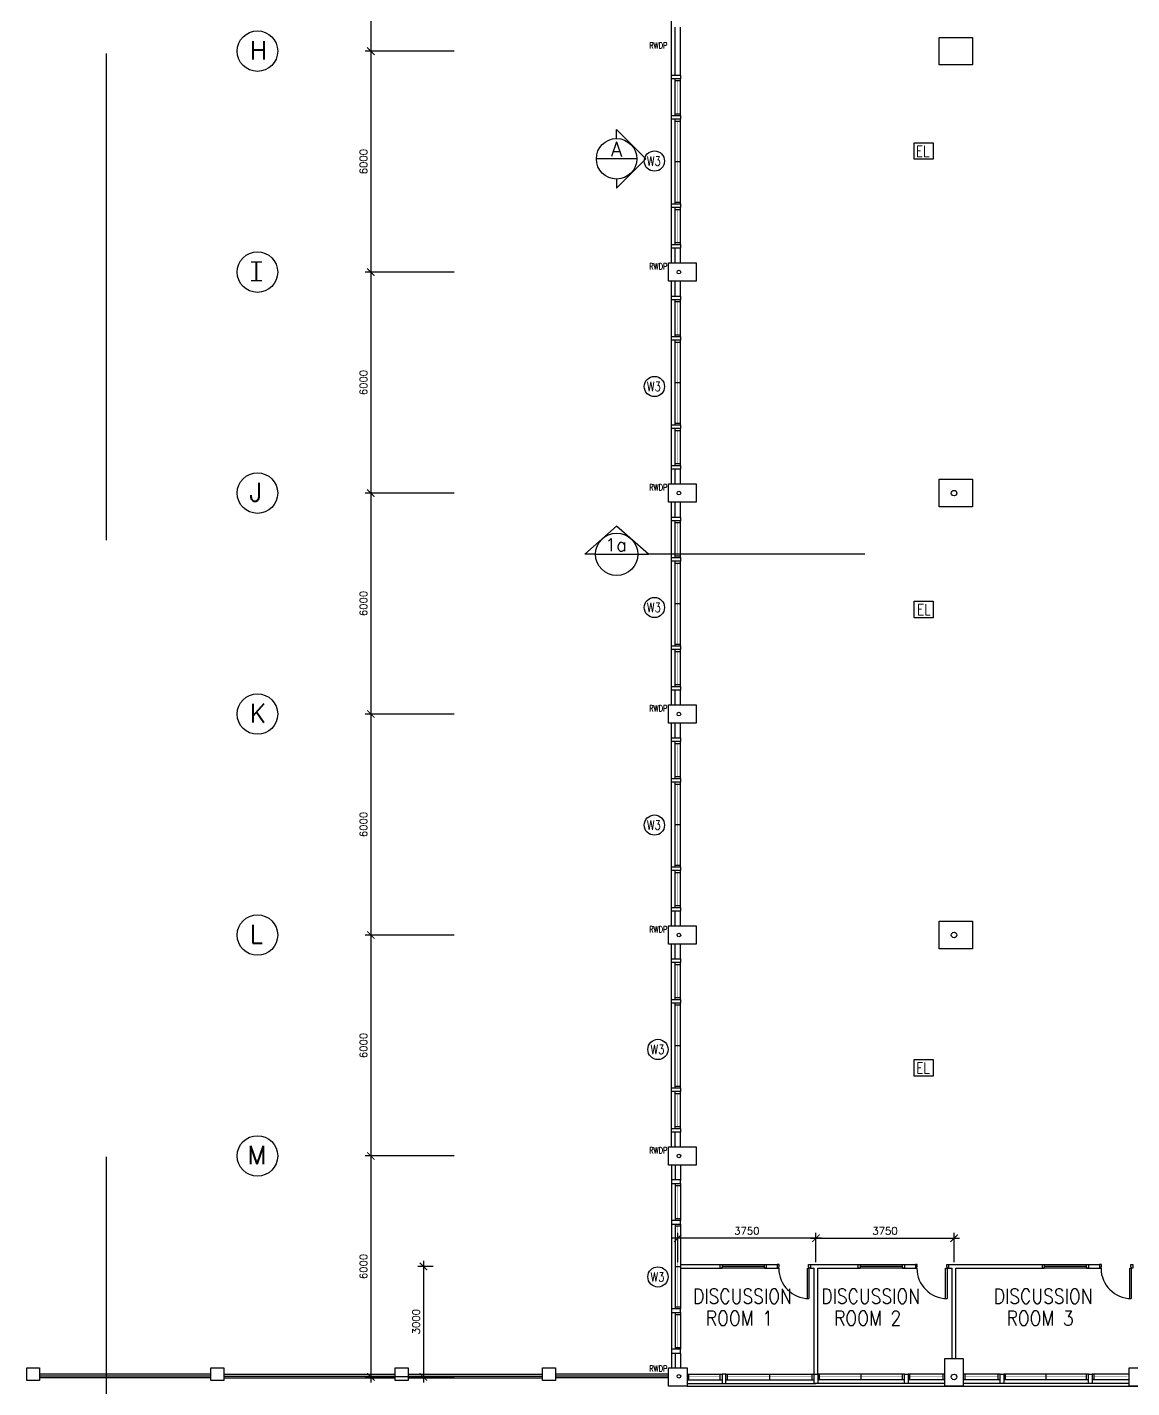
# Model space of a CAD drawing. Header units: feet. Extents: x 1613173 to 1750704, y -859418 to -757301.
# Drawn here: x 1660797 to 1690785, y -838719 to -801774 of the extents above; entities that cross this region are included whole.
import ezdxf

# ---------------------------------------------------------------- set-up
doc = ezdxf.new("R2010")
doc.units = ezdxf.units.FT
doc.header["$LTSCALE"] = 13
doc.header["$MEASUREMENT"] = 0
doc.layers.get('0').update_dxf_attribs({"linetype": 'CONTINUOUS'})
for name, color, linetype in [('-EL & K', 10, 'CONTINUOUS'), ('AR', 7, 'CONTINUOUS'), ('AR1', 7, 'CONTINUOUS'), ('COL', 3, 'CONTINUOUS'), ('DIM', 7, 'CONTINUOUS'), ('DR', 7, 'CONTINUOUS'), ('GRID-T', 7, 'CONTINUOUS'), ('LINE', 7, 'CONTINUOUS'), ('partition', 7, 'CONTINUOUS'), ('rail', 1, 'CONTINUOUS'), ('RWDP', 145, 'CONTINUOUS'), ('SANI', 7, 'CONTINUOUS'), ('T50', 4, 'CONTINUOUS'), ('WALL', 2, 'CONTINUOUS'), ('WIN', 5, 'CONTINUOUS'), ('WIN-T', 7, 'CONTINUOUS')]:
    doc.layers.add(name, color=color, linetype=linetype)
doc.styles.add('E', font='ROMANS.SHX', dxfattribs={"width": 0.9})
doc.styles.add('ROMANS', font='romans')
doc.styles.get("Standard").update_dxf_attribs({"font": 'ROMANS.SHX'})
doc.dimstyles.new('STANDARD$0', dxfattribs={"dimscale": 0, "dimtxt": 8, "dimasz": 6, "dimexe": 1, "dimexo": 1, "dimgap": 3, "dimtad": 1, "dimdec": 0, "dimlfac": -1, "dimrnd": 1, "dimzin": 0, "dimdsep": 46, "dimtxsty": 'Standard', "dimcen": 0, "dimclrd": 5, "dimclre": 250, "dimadec": 0, "dimazin": 0, "dimtfac": 1, "dimtdec": 4, "dimtofl": 0, "dimtmove": 0, "dimatfit": 3, "dimfxl": 1, "dimtolj": 1, "dimtzin": 0, "dimarcsym": 0})

# ---------------------------------------------------------------- blocks, each defined once
blk = doc.blocks.new('FD2')
at = {"layer": 'LINE', "linetype": 'Continuous'}
for points in [[(100, 1200), (100, 1250), (0, 1250), (0, 1200)], [(100, 0), (100, 50), (0, 50), (0, 0)]]:
    blk.add_lwpolyline(points, close=True, dxfattribs=at)
at = {"layer": 'LINE', "color": 5, "linetype": 'Continuous'}
for points in [[(0, 1200), (0, 50)], [(100, 50), (100, 1200)]]:
    blk.add_lwpolyline(points, dxfattribs=at)
at = {"layer": 'LINE', "color": 1, "linetype": 'Continuous'}
blk.add_lwpolyline([(50, 50), (50, 1200)], dxfattribs=at)
blk = doc.blocks.new('FG2')
at = {"layer": 'LINE', "linetype": 'Continuous', "xscale": -1, "rotation": 180}
blk.add_blockref('FD2', (0, 0), dxfattribs=at)
blk = doc.blocks.new('_ARCHTICK')
at = {"color": 0, "linetype": 'ByBlock', "const_width": 0.15}
blk.add_lwpolyline([(-0.5, -0.5), (0.5, 0.5)], dxfattribs=at)
blk = doc.blocks.new('*D107')
at = {"layer": 'DIM', "color": 7, "lineweight": -2, "transparency": 16777216}
for p, q in [((1672387, -796424), (1669976, -796424)), ((1670126, -796274), (1670126, -802574)), ((1672387, -802424), (1669976, -802424))]:
    blk.add_line(p, q, dxfattribs=at)
at = {"layer": 'DIM', "color": 7, "lineweight": -2, "transparency": 16777216, "xscale": 200, "yscale": 200, "zscale": 200}
for p, rotation in [((1670126, -796424), 90), ((1670126, -802424), 270)]:
    blk.add_blockref('_ARCHTICK', p, dxfattribs=dict(at, rotation=rotation))
at = {"layer": 'DIM', "color": 7, "transparency": 16777216, "insert": (1669926, -799424), "char_height": 200, "attachment_point": 5, "rotation": 90, "style": 'ROMANS'}
blk.add_mtext('\\A1;6000', dxfattribs=at)
blk = doc.blocks.new('*D108')
at = {"layer": 'DIM', "color": 7, "lineweight": -2, "transparency": 16777216}
for p, q in [((1672387, -802424), (1669976, -802424)), ((1670126, -802274), (1670126, -808574)), ((1672387, -808424), (1669976, -808424))]:
    blk.add_line(p, q, dxfattribs=at)
at = {"layer": 'DIM', "color": 7, "lineweight": -2, "transparency": 16777216, "xscale": 200, "yscale": 200, "zscale": 200}
for p, rotation in [((1670126, -802424), 90), ((1670126, -808424), 270)]:
    blk.add_blockref('_ARCHTICK', p, dxfattribs=dict(at, rotation=rotation))
at = {"layer": 'DIM', "color": 7, "transparency": 16777216, "insert": (1669926, -805424), "char_height": 200, "attachment_point": 5, "rotation": 90, "style": 'ROMANS'}
blk.add_mtext('\\A1;6000', dxfattribs=at)
blk = doc.blocks.new('*D109')
at = {"layer": 'DIM', "color": 7, "lineweight": -2, "transparency": 16777216}
for p, q in [((1670126, -808274), (1670126, -814574)), ((1671520, -808424), (1669976, -808424)), ((1671520, -814424), (1669976, -814424))]:
    blk.add_line(p, q, dxfattribs=at)
at = {"layer": 'DIM', "color": 7, "lineweight": -2, "transparency": 16777216, "xscale": 200, "yscale": 200, "zscale": 200}
for p, rotation in [((1670126, -808424), 90), ((1670126, -814424), 270)]:
    blk.add_blockref('_ARCHTICK', p, dxfattribs=dict(at, rotation=rotation))
at = {"layer": 'DIM', "color": 7, "transparency": 16777216, "insert": (1669926, -811424), "char_height": 200, "attachment_point": 5, "rotation": 90, "style": 'ROMANS'}
blk.add_mtext('\\A1;6000', dxfattribs=at)
blk = doc.blocks.new('*D110')
at = {"layer": 'DIM', "color": 7, "lineweight": -2, "transparency": 16777216}
for p, q in [((1672387, -814424), (1669976, -814424)), ((1670126, -814274), (1670126, -820574)), ((1672387, -820424), (1669976, -820424))]:
    blk.add_line(p, q, dxfattribs=at)
at = {"layer": 'DIM', "color": 7, "lineweight": -2, "transparency": 16777216, "xscale": 200, "yscale": 200, "zscale": 200}
for p, rotation in [((1670126, -814424), 90), ((1670126, -820424), 270)]:
    blk.add_blockref('_ARCHTICK', p, dxfattribs=dict(at, rotation=rotation))
at = {"layer": 'DIM', "color": 7, "transparency": 16777216, "insert": (1669926, -817424), "char_height": 200, "attachment_point": 5, "rotation": 90, "style": 'ROMANS'}
blk.add_mtext('\\A1;6000', dxfattribs=at)
blk = doc.blocks.new('*D111')
at = {"layer": 'DIM', "color": 7, "lineweight": -2, "transparency": 16777216}
for p, q in [((1672387, -820424), (1669976, -820424)), ((1670126, -820274), (1670126, -826574)), ((1672387, -826424), (1669976, -826424))]:
    blk.add_line(p, q, dxfattribs=at)
at = {"layer": 'DIM', "color": 7, "lineweight": -2, "transparency": 16777216, "xscale": 200, "yscale": 200, "zscale": 200}
for p, rotation in [((1670126, -820424), 90), ((1670126, -826424), 270)]:
    blk.add_blockref('_ARCHTICK', p, dxfattribs=dict(at, rotation=rotation))
at = {"layer": 'DIM', "color": 7, "transparency": 16777216, "insert": (1669926, -823424), "char_height": 200, "attachment_point": 5, "rotation": 90, "style": 'ROMANS'}
blk.add_mtext('\\A1;6000', dxfattribs=at)
blk = doc.blocks.new('*D112')
at = {"layer": 'DIM', "color": 7, "lineweight": -2, "transparency": 16777216}
for p, q in [((1672387, -826424), (1669976, -826424)), ((1670126, -826274), (1670126, -832574)), ((1672387, -832424), (1669976, -832424))]:
    blk.add_line(p, q, dxfattribs=at)
at = {"layer": 'DIM', "color": 7, "lineweight": -2, "transparency": 16777216, "xscale": 200, "yscale": 200, "zscale": 200}
for p, rotation in [((1670126, -826424), 90), ((1670126, -832424), 270)]:
    blk.add_blockref('_ARCHTICK', p, dxfattribs=dict(at, rotation=rotation))
at = {"layer": 'DIM', "color": 7, "transparency": 16777216, "insert": (1669926, -829424), "char_height": 200, "attachment_point": 5, "rotation": 90, "style": 'ROMANS'}
blk.add_mtext('\\A1;6000', dxfattribs=at)
blk = doc.blocks.new('*D113')
at = {"layer": 'DIM', "color": 7, "lineweight": -2, "transparency": 16777216}
for p, q in [((1670126, -832274), (1670126, -838574)), ((1672387, -832424), (1669976, -832424)), ((1672387, -838424), (1669976, -838424))]:
    blk.add_line(p, q, dxfattribs=at)
at = {"layer": 'DIM', "color": 7, "lineweight": -2, "transparency": 16777216, "xscale": 200, "yscale": 200, "zscale": 200}
for p, rotation in [((1670126, -832424), 90), ((1670126, -838424), 270)]:
    blk.add_blockref('_ARCHTICK', p, dxfattribs=dict(at, rotation=rotation))
at = {"layer": 'DIM', "color": 7, "transparency": 16777216, "insert": (1669926, -835424), "char_height": 200, "attachment_point": 5, "rotation": 90, "style": 'ROMANS'}
blk.add_mtext('\\A1;6000', dxfattribs=at)
blk = doc.blocks.new('*D117')
at = {"layer": 'SANI', "color": 7, "lineweight": -2, "transparency": 16777216}
for p, q in [((1671553, -835274), (1671553, -838574)), ((1671820, -835424), (1671403, -835424)), ((1671820, -838424), (1671403, -838424))]:
    blk.add_line(p, q, dxfattribs=at)
at = {"layer": 'SANI', "color": 7, "lineweight": -2, "transparency": 16777216, "xscale": 200, "yscale": 200, "zscale": 200}
for p, rotation in [((1671553, -835424), 90), ((1671553, -838424), 270)]:
    blk.add_blockref('_ARCHTICK', p, dxfattribs=dict(at, rotation=rotation))
at = {"layer": 'SANI', "color": 7, "transparency": 16777216, "insert": (1671353, -836924), "char_height": 200, "attachment_point": 5, "rotation": 90, "style": 'ROMANS'}
blk.add_mtext('\\A1;3000', dxfattribs=at)
blk = doc.blocks.new('*D118')
at = {"layer": 'DIM', "color": 7, "lineweight": -2, "transparency": 16777216}
for p, q in [((1682210, -835311), (1682210, -834509)), ((1685960, -835311), (1685960, -834509)), ((1682060, -834659), (1686110, -834659))]:
    blk.add_line(p, q, dxfattribs=at)
at = {"layer": 'DIM', "color": 7, "lineweight": -2, "transparency": 16777216, "xscale": 200, "yscale": 200, "zscale": 200, "rotation": 180}
blk.add_blockref('_ARCHTICK', (1682210, -834659), dxfattribs=at)
at = {"layer": 'DIM', "color": 7, "lineweight": -2, "transparency": 16777216, "xscale": 200, "yscale": 200, "zscale": 200}
blk.add_blockref('_ARCHTICK', (1685960, -834659), dxfattribs=at)
at = {"layer": 'DIM', "color": 7, "transparency": 16777216, "insert": (1684085, -834459), "char_height": 200, "attachment_point": 5, "style": 'ROMANS'}
blk.add_mtext('\\A1;3750', dxfattribs=at)
blk = doc.blocks.new('*D119')
at = {"layer": 'DIM', "color": 7, "lineweight": -2, "transparency": 16777216}
for p, q in [((1678460, -835311), (1678460, -834509)), ((1682210, -835311), (1682210, -834509)), ((1682360, -834659), (1678310, -834659))]:
    blk.add_line(p, q, dxfattribs=at)
at = {"layer": 'DIM', "color": 7, "lineweight": -2, "transparency": 16777216, "xscale": 200, "yscale": 200, "zscale": 200, "rotation": 180}
blk.add_blockref('_ARCHTICK', (1678460, -834659), dxfattribs=at)
at = {"layer": 'DIM', "color": 7, "lineweight": -2, "transparency": 16777216, "xscale": 200, "yscale": 200, "zscale": 200}
blk.add_blockref('_ARCHTICK', (1682210, -834659), dxfattribs=at)
at = {"layer": 'DIM', "color": 7, "transparency": 16777216, "insert": (1680335, -834459), "char_height": 200, "attachment_point": 5, "style": 'ROMANS'}
blk.add_mtext('\\A1;3750', dxfattribs=at)
blk = doc.blocks.new('d900-1b1')
at = {"layer": 'DR'}
for p, q in [((40, 100), (40, 920)), ((80, 919), (80, 100)), ((0, 0), (0, 100)), ((0, 100), (40, 100)), ((50, 0), (0, 0)), ((80, 100), (40, 100)), ((40, 100), (40, 60)), ((40, 60), (50, 60)), ((50, 60), (50, 0)), ((860, 60), (850, 60)), ((850, 60), (850, 0)), ((850, 0), (900, 0)), ((860, 100), (860, 60)), ((900, 100), (860, 100)), ((900, 0), (900, 100))]:
    blk.add_line(p, q, dxfattribs=at)
blk.add_arc((40, 100), 820, 0, 90, dxfattribs=at)

msp = doc.modelspace()

# ---------------------------------------------------------------- linework, layer by layer
at = {"layer": '-EL & K', "color": 0}
for p, q in [((1684880.2, -804913.6), (1685394.1, -804913.6)), ((1684880.2, -805360.7), (1684880.2, -804913.6)), ((1685394.1, -804913.6), (1685394.1, -805360.7)), ((1685394.1, -805360.7), (1684880.2, -805360.7)), ((1684880.2, -817360.7), (1685394.1, -817360.7)), ((1684880.2, -817807.8), (1684880.2, -817360.7)), ((1685394.1, -817360.7), (1685394.1, -817807.8)), ((1685394.1, -817807.8), (1684880.2, -817807.8)), ((1684880.2, -829807.8), (1685394.1, -829807.8)), ((1684880.2, -830254.9), (1684880.2, -829807.8)), ((1685394.1, -829807.8), (1685394.1, -830254.9)), ((1685394.1, -830254.9), (1684880.2, -830254.9))]:
    msp.add_line(p, q, dxfattribs=at)
at = {"color": 0}
for p, q in [((1678285.2, -802174.1), (1678285.2, -796674.1)), ((1678285.2, -808174.1), (1678285.2, -802174.1)), ((1678285.2, -814174.1), (1678285.2, -808674.1)), ((1678285.2, -820174.1), (1678285.2, -814674.1)), ((1678285.2, -826174.1), (1678285.2, -820674.1)), ((1678285.2, -832174.1), (1678285.2, -826674.1)), ((1678285.2, -832674.1), (1678285.2, -838174.1)), ((1678285.2, -832674.1), (1678285.2, -833086.6)), ((1678710.2, -838599.1), (1682210.2, -838599.1)), ((1685710.2, -838599.1), (1682210.2, -838599.1)), ((1690710.2, -838599.1), (1686210.2, -838599.1))]:
    msp.add_line(p, q, dxfattribs=at)
at = {"layer": 'AR', "color": 0}
for p, q in [((1662941.4, -802489.4), (1662941.4, -815698.5)), ((1676799.2, -804797.4), (1676799.2, -804550.5)), ((1676799.2, -804550.5), (1677596.2, -805347.4)), ((1677349.2, -805347.4), (1676249.2, -805347.4)), ((1676799.2, -806144.4), (1677596.2, -805347.4)), ((1676799.2, -805897.4), (1676799.2, -806144.4)), ((1675931.7, -816086.9), (1676799.2, -815324.6)), ((1677666.8, -816086.9), (1676799.2, -815324.6)), ((1676226.8, -816086.9), (1675931.7, -816086.9)), ((1676226.8, -816086.9), (1677376.8, -816086.9)), ((1677376.8, -816086.9), (1677666.8, -816086.9)), ((1683538.2, -816086.9), (1677623.8, -816086.9)), ((1662941.4, -832451.7), (1662941.4, -845660.8))]:
    msp.add_line(p, q, dxfattribs=at)
for centre, radius in [((1676799.2, -805347.4), 550), ((1676801.8, -816086.9), 575)]:
    msp.add_circle(centre, radius, dxfattribs=at)
at = {"layer": 'COL', "color": 0}
for points in [[(1685560.2, -802049.1), (1686460.2, -802049.1), (1686460.2, -802799.1), (1685560.2, -802799.1)], [(1678210.2, -808174.1), (1678960.2, -808174.1), (1678960.2, -808674.1), (1678210.2, -808674.1)], [(1678210.2, -814174.1), (1678960.2, -814174.1), (1678960.2, -814674.1), (1678210.2, -814674.1)], [(1685560.2, -814049.1), (1686460.2, -814049.1), (1686460.2, -814799.1), (1685560.2, -814799.1)], [(1678210.2, -820174.1), (1678960.2, -820174.1), (1678960.2, -820674.1), (1678210.2, -820674.1)], [(1685560.2, -826049.1), (1686460.2, -826049.1), (1686460.2, -826799.1), (1685560.2, -826799.1)], [(1678210.2, -826174.1), (1678960.2, -826174.1), (1678960.2, -826674.1), (1678210.2, -826674.1)], [(1678210.2, -832174.1), (1678960.2, -832174.1), (1678960.2, -832674.1), (1678210.2, -832674.1)], [(1661135.2, -838524.1), (1660785.2, -838524.1), (1660785.2, -838174.1), (1661135.2, -838174.1)], [(1661135.2, -838524.1), (1660785.2, -838524.1), (1660785.2, -838174.1), (1661135.2, -838174.1)], [(1666135.2, -838524.1), (1665785.2, -838524.1), (1665785.2, -838174.1), (1666135.2, -838174.1)], [(1671135.2, -838524.1), (1670785.2, -838524.1), (1670785.2, -838174.1), (1671135.2, -838174.1)], [(1675135.2, -838524.1), (1674785.2, -838524.1), (1674785.2, -838174.1), (1675135.2, -838174.1)], [(1678210.2, -838174.1), (1678710.2, -838174.1), (1678710.2, -838674.1), (1678210.2, -838674.1)], [(1678210.2, -838174.1), (1678710.2, -838174.1), (1678710.2, -838674.1), (1678210.2, -838674.1)], [(1686210.2, -837924.1), (1686210.2, -838674.1), (1685710.2, -838674.1), (1685710.2, -837924.1)], [(1690710.2, -838174.1), (1691210.2, -838174.1), (1691210.2, -838674.1), (1690710.2, -838674.1)]]:
    msp.add_lwpolyline(points, close=True, dxfattribs=at)
at = {"layer": 'GRID-T', "color": 0}
for p, q in [((1666875.5, -808149.3), (1667171.1, -808149.3)), ((1666875.5, -808652.2), (1667171.1, -808652.2))]:
    msp.add_line(p, q, dxfattribs=at)
for centre in [(1667047.6, -802424.1), (1667047.6, -808424.1), (1667047.6, -814424.1), (1667047.6, -820424.1), (1667047.6, -826424.1), (1667047.6, -832424.1)]:
    msp.add_circle(centre, 550, dxfattribs=at)
at = {"layer": 'LINE', "color": 0}
msp.add_line((1678710.2, -838674.1), (1695710.2, -838674.1), dxfattribs=at)
at = {"layer": 'partition', "color": 0}
for p, q in [((1678535.2, -835374.1), (1679660.2, -835374.1)), ((1678535.2, -835474.1), (1679660.2, -835474.1)), ((1680810.2, -835374.1), (1681210.2, -835374.1)), ((1680810.2, -835474.1), (1681200.2, -835474.1)), ((1682060.2, -835374.1), (1682260.2, -835374.1)), ((1682060.2, -835474.1), (1682160.2, -835474.1)), ((1682160.2, -838349.1), (1682160.2, -835474.1)), ((1682260.2, -835374.1), (1683410.2, -835374.1)), ((1682260.2, -838349.1), (1682260.2, -835474.1)), ((1682260.2, -835474.1), (1683410.2, -835474.1)), ((1684560.2, -835374.1), (1684910.2, -835374.1)), ((1684560.2, -835474.1), (1684910.2, -835474.1)), ((1685810.2, -835374.1), (1688410.2, -835374.1)), ((1685810.2, -835474.1), (1685910.2, -835474.1)), ((1685810.2, -835474.1), (1685910.2, -835474.1)), ((1685810.2, -835474.1), (1685910.2, -835474.1)), ((1685910.2, -837924.1), (1685910.2, -835474.1)), ((1686010.2, -837924.1), (1686010.2, -835474.1)), ((1686010.2, -835474.1), (1688410.2, -835474.1)), ((1689560.2, -835374.1), (1689910.2, -835374.1)), ((1689560.2, -835474.1), (1689910.2, -835474.1))]:
    msp.add_line(p, q, dxfattribs=at)
at = {"layer": 'rail', "color": 0}
for p, q in [((1665785.2, -838399.1), (1661135.2, -838399.1)), ((1665785.2, -838449.1), (1661135.2, -838449.1)), ((1666135.2, -838399.1), (1670785.2, -838399.1)), ((1666135.2, -838449.1), (1670785.2, -838449.1)), ((1671135.2, -838399.1), (1674785.2, -838399.1)), ((1671135.2, -838449.1), (1674785.2, -838449.1)), ((1678210.2, -838399.1), (1675135.2, -838399.1)), ((1678210.2, -838449.1), (1675135.2, -838449.1))]:
    msp.add_line(p, q, dxfattribs=at)
at = {"layer": 'RWDP', "color": 0}
for centre, radius in [((1678491.5, -808424.1), 50), ((1678491.5, -814424.1), 50), ((1685960.2, -814425), 75), ((1678491.5, -820424.1), 50), ((1678491.5, -826424.1), 50), ((1685960.2, -826424.1), 75), ((1678491.5, -832424.1), 50), ((1678491.5, -838407), 50), ((1685960.2, -838424.1), 75)]:
    msp.add_circle(centre, radius, dxfattribs=at)
at = {"layer": 'WALL', "color": 0}
for p, q in [((1678385.2, -802709), (1678385.2, -801774.1)), ((1678535.2, -802574.1), (1678535.2, -801774.1)), ((1678385.2, -803074.1), (1678385.2, -802674.1)), ((1678535.2, -803074.1), (1678535.2, -802574.1)), ((1678385.2, -808174.1), (1678385.2, -807774.1)), ((1678535.2, -808174.1), (1678535.2, -807774.1)), ((1678385.2, -809074.1), (1678385.2, -808674.1)), ((1678535.2, -809074.1), (1678535.2, -808674.1)), ((1678385.2, -814174.1), (1678385.2, -813774.1)), ((1678535.2, -814174.1), (1678535.2, -813774.1)), ((1678385.2, -815074.1), (1678385.2, -814674.1)), ((1678535.2, -815074.1), (1678535.2, -814674.1)), ((1678385.2, -820174.1), (1678385.2, -819774.1)), ((1678535.2, -820174.1), (1678535.2, -819774.1)), ((1678385.2, -821074.1), (1678385.2, -820674.1)), ((1678535.2, -821074.1), (1678535.2, -820674.1)), ((1678385.2, -826174.1), (1678385.2, -825774.1)), ((1678535.2, -826174.1), (1678535.2, -825774.1)), ((1678385.2, -827074.1), (1678385.2, -826674.1)), ((1678535.2, -827074.1), (1678535.2, -826674.1)), ((1678385.2, -832174.1), (1678385.2, -831774.1)), ((1678535.2, -832174.1), (1678535.2, -831774.1)), ((1678385.2, -832674.1), (1678385.2, -833074.1)), ((1678385.2, -832686.6), (1678385.2, -833074.1)), ((1678535.2, -832674.1), (1678535.2, -833074.1)), ((1678535.2, -832686.6), (1678535.2, -833086.6)), ((1678385.2, -837774.1), (1678385.2, -838174.1)), ((1678535.2, -837774.1), (1678535.2, -838174.1)), ((1665785.2, -838349.1), (1661135.2, -838349.1)), ((1666135.2, -838349.1), (1670785.2, -838349.1)), ((1671135.2, -838349.1), (1674785.2, -838349.1)), ((1678210.2, -838349.1), (1675135.2, -838349.1))]:
    msp.add_line(p, q, dxfattribs=at)
for points in [[(1678285.2, -803074.1), (1678535.2, -803074.1), (1678535.2, -803174.1), (1678285.2, -803174.1)], [(1678285.2, -804174.1), (1678535.2, -804174.1), (1678535.2, -804274.1), (1678285.2, -804274.1)], [(1678285.2, -806574.1), (1678535.2, -806574.1), (1678535.2, -806674.1), (1678285.2, -806674.1)], [(1678285.2, -807674.1), (1678535.2, -807674.1), (1678535.2, -807774.1), (1678285.2, -807774.1)], [(1678285.2, -809074.1), (1678535.2, -809074.1), (1678535.2, -809174.1), (1678285.2, -809174.1)], [(1678285.2, -810174.1), (1678535.2, -810174.1), (1678535.2, -810274.1), (1678285.2, -810274.1)], [(1678285.2, -812574.1), (1678535.2, -812574.1), (1678535.2, -812674.1), (1678285.2, -812674.1)], [(1678285.2, -813674.1), (1678535.2, -813674.1), (1678535.2, -813774.1), (1678285.2, -813774.1)], [(1678285.2, -815074.1), (1678535.2, -815074.1), (1678535.2, -815174.1), (1678285.2, -815174.1)], [(1678285.2, -816174.1), (1678535.2, -816174.1), (1678535.2, -816274.1), (1678285.2, -816274.1)], [(1678285.2, -818574.1), (1678535.2, -818574.1), (1678535.2, -818674.1), (1678285.2, -818674.1)], [(1678285.2, -819674.1), (1678535.2, -819674.1), (1678535.2, -819774.1), (1678285.2, -819774.1)], [(1678285.2, -821074.1), (1678535.2, -821074.1), (1678535.2, -821174.1), (1678285.2, -821174.1)], [(1678285.2, -822174.1), (1678535.2, -822174.1), (1678535.2, -822274.1), (1678285.2, -822274.1)], [(1678285.2, -824574.1), (1678535.2, -824574.1), (1678535.2, -824674.1), (1678285.2, -824674.1)], [(1678285.2, -825674.1), (1678535.2, -825674.1), (1678535.2, -825774.1), (1678285.2, -825774.1)], [(1678285.2, -827074.1), (1678535.2, -827074.1), (1678535.2, -827174.1), (1678285.2, -827174.1)], [(1678285.2, -828174.1), (1678535.2, -828174.1), (1678535.2, -828274.1), (1678285.2, -828274.1)], [(1678285.2, -830574.1), (1678535.2, -830574.1), (1678535.2, -830674.1), (1678285.2, -830674.1)], [(1678285.2, -831674.1), (1678535.2, -831674.1), (1678535.2, -831774.1), (1678285.2, -831774.1)], [(1678285.2, -833174.1), (1678535.2, -833174.1), (1678535.2, -833074.1), (1678285.2, -833074.1)], [(1678285.2, -834274.1), (1678535.2, -834274.1), (1678535.2, -834174.1), (1678285.2, -834174.1)], [(1678285.2, -836674.1), (1678535.2, -836674.1), (1678535.2, -836574.1), (1678285.2, -836574.1)], [(1678285.2, -837774.1), (1678535.2, -837774.1), (1678535.2, -837674.1), (1678285.2, -837674.1)], [(1679760.2, -838599.1), (1679760.2, -838349.1), (1679660.2, -838349.1), (1679660.2, -838599.1)], [(1682160.2, -838599.1), (1682160.2, -838349.1), (1682260.2, -838349.1), (1682260.2, -838599.1)], [(1684610.2, -838599.1), (1684610.2, -838349.1), (1684710.2, -838349.1), (1684710.2, -838599.1)], [(1687210.2, -838599.1), (1687210.2, -838349.1), (1687310.2, -838349.1), (1687310.2, -838599.1)], [(1689610.2, -838599.1), (1689610.2, -838349.1), (1689710.2, -838349.1), (1689710.2, -838599.1)]]:
    msp.add_lwpolyline(points, close=True, dxfattribs=at)
at = {"layer": 'WIN', "color": 0}
for p, q in [((1678385.2, -804174.1), (1678385.2, -803174.1)), ((1678385.2, -803224.1), (1678535.2, -803224.1)), ((1678535.2, -804174.1), (1678535.2, -803174.1)), ((1678385.2, -804124.1), (1678535.2, -804124.1)), ((1678385.2, -806574.1), (1678385.2, -804274.1)), ((1678535.2, -806574.1), (1678535.2, -804274.1)), ((1678385.2, -804324.1), (1678535.2, -804324.1)), ((1678385.2, -805424.1), (1678535.2, -805424.1)), ((1678385.2, -806524.1), (1678535.2, -806524.1)), ((1678385.2, -807674.1), (1678385.2, -806674.1)), ((1678385.2, -806724.1), (1678535.2, -806724.1)), ((1678535.2, -807674.1), (1678535.2, -806674.1)), ((1678385.2, -807624.1), (1678535.2, -807624.1)), ((1678385.2, -810174.1), (1678385.2, -809174.1)), ((1678385.2, -809224.1), (1678535.2, -809224.1)), ((1678535.2, -810174.1), (1678535.2, -809174.1)), ((1678385.2, -810124.1), (1678535.2, -810124.1)), ((1678385.2, -812574.1), (1678385.2, -810274.1)), ((1678385.2, -810324.1), (1678535.2, -810324.1)), ((1678535.2, -812574.1), (1678535.2, -810274.1)), ((1678385.2, -811424.1), (1678535.2, -811424.1)), ((1678385.2, -812524.1), (1678535.2, -812524.1)), ((1678385.2, -813674.1), (1678385.2, -812674.1)), ((1678385.2, -812724.1), (1678535.2, -812724.1)), ((1678535.2, -813674.1), (1678535.2, -812674.1)), ((1678385.2, -813624.1), (1678535.2, -813624.1)), ((1678385.2, -816174.1), (1678385.2, -815174.1)), ((1678385.2, -815224.1), (1678535.2, -815224.1)), ((1678535.2, -816174.1), (1678535.2, -815174.1)), ((1678385.2, -816124.1), (1678535.2, -816124.1)), ((1678385.2, -818574.1), (1678385.2, -816274.1)), ((1678385.2, -816324.1), (1678535.2, -816324.1)), ((1678535.2, -818574.1), (1678535.2, -816274.1)), ((1678385.2, -817424.1), (1678535.2, -817424.1)), ((1678385.2, -818524.1), (1678535.2, -818524.1)), ((1678385.2, -819674.1), (1678385.2, -818674.1)), ((1678535.2, -819674.1), (1678535.2, -818674.1)), ((1678385.2, -818724.1), (1678535.2, -818724.1)), ((1678385.2, -819624.1), (1678535.2, -819624.1)), ((1678385.2, -822174.1), (1678385.2, -821174.1)), ((1678385.2, -821224.1), (1678535.2, -821224.1)), ((1678535.2, -822174.1), (1678535.2, -821174.1)), ((1678385.2, -822124.1), (1678535.2, -822124.1)), ((1678385.2, -824574.1), (1678385.2, -822274.1)), ((1678385.2, -822324.1), (1678535.2, -822324.1)), ((1678535.2, -824574.1), (1678535.2, -822274.1)), ((1678385.2, -823424.1), (1678535.2, -823424.1)), ((1678385.2, -824524.1), (1678535.2, -824524.1)), ((1678385.2, -825674.1), (1678385.2, -824674.1)), ((1678385.2, -824724.1), (1678535.2, -824724.1)), ((1678535.2, -825674.1), (1678535.2, -824674.1)), ((1678385.2, -825624.1), (1678535.2, -825624.1)), ((1678385.2, -828174.1), (1678385.2, -827174.1)), ((1678535.2, -828174.1), (1678535.2, -827174.1)), ((1678385.2, -827224.1), (1678535.2, -827224.1)), ((1678385.2, -828124.1), (1678535.2, -828124.1)), ((1678385.2, -830574.1), (1678385.2, -828274.1)), ((1678535.2, -830574.1), (1678535.2, -828274.1)), ((1678385.2, -828324.1), (1678535.2, -828324.1)), ((1678385.2, -829424.1), (1678535.2, -829424.1)), ((1678385.2, -830524.1), (1678535.2, -830524.1)), ((1678385.2, -831674.1), (1678385.2, -830674.1)), ((1678385.2, -830724.1), (1678535.2, -830724.1)), ((1678535.2, -831674.1), (1678535.2, -830674.1)), ((1678385.2, -831624.1), (1678535.2, -831624.1)), ((1678385.2, -833174.1), (1678385.2, -834174.1)), ((1678385.2, -833224.1), (1678535.2, -833224.1)), ((1678535.2, -833174.1), (1678535.2, -834174.1)), ((1678385.2, -834124.1), (1678535.2, -834124.1)), ((1678385.2, -834274.1), (1678385.2, -836574.1)), ((1678385.2, -834324.1), (1678535.2, -834324.1)), ((1678535.2, -834274.1), (1678535.2, -836574.1)), ((1678385.2, -835424.1), (1678535.2, -835424.1)), ((1678385.2, -836524.1), (1678535.2, -836524.1)), ((1678385.2, -836674.1), (1678385.2, -837674.1)), ((1678385.2, -836724.1), (1678535.2, -836724.1)), ((1678535.2, -836674.1), (1678535.2, -837674.1)), ((1678385.2, -837624.1), (1678535.2, -837624.1)), ((1678710.2, -838349.1), (1679660.2, -838349.1)), ((1678710.2, -838499.1), (1679660.2, -838499.1)), ((1678760.2, -838499.1), (1678760.2, -838349.1)), ((1679610.2, -838499.1), (1679610.2, -838349.1)), ((1679760.2, -838349.1), (1682160.2, -838349.1)), ((1679760.2, -838499.1), (1682160.2, -838499.1)), ((1679810.2, -838499.1), (1679810.2, -838349.1)), ((1680960.2, -838499.1), (1680960.2, -838349.1)), ((1682110.2, -838499.1), (1682110.2, -838349.1)), ((1684610.2, -838349.1), (1682260.2, -838349.1)), ((1684610.2, -838499.1), (1682260.2, -838499.1)), ((1682310.2, -838499.1), (1682310.2, -838349.1)), ((1683435.2, -838499.1), (1683435.2, -838349.1)), ((1684560.2, -838499.1), (1684560.2, -838349.1)), ((1685710.2, -838349.1), (1684710.2, -838349.1)), ((1685710.2, -838499.1), (1684710.2, -838499.1)), ((1684760.2, -838499.1), (1684760.2, -838349.1)), ((1685660.2, -838499.1), (1685660.2, -838349.1)), ((1687210.2, -838349.1), (1686210.2, -838349.1)), ((1687210.2, -838499.1), (1686210.2, -838499.1)), ((1686260.2, -838499.1), (1686260.2, -838349.1)), ((1687160.2, -838499.1), (1687160.2, -838349.1)), ((1689610.2, -838349.1), (1687310.2, -838349.1)), ((1689610.2, -838499.1), (1687310.2, -838499.1)), ((1687360.2, -838499.1), (1687360.2, -838349.1)), ((1688460.2, -838499.1), (1688460.2, -838349.1)), ((1689560.2, -838499.1), (1689560.2, -838349.1)), ((1690710.2, -838349.1), (1689710.2, -838349.1)), ((1690710.2, -838499.1), (1689710.2, -838499.1)), ((1689760.2, -838499.1), (1689760.2, -838349.1))]:
    msp.add_line(p, q, dxfattribs=at)
at = {"layer": 'WIN', "color": 0, "const_width": 10, "flags": 128}
for points in [[(1678460.2, -804124.1), (1678460.2, -803224.1)], [(1678460.2, -806524.1), (1678460.2, -804324.1)], [(1678460.2, -806724.1), (1678460.2, -807624.1)], [(1678460.2, -810124.1), (1678460.2, -809224.1)], [(1678460.2, -812524.1), (1678460.2, -810324.1)], [(1678460.2, -812724.1), (1678460.2, -813624.1)], [(1678460.2, -816124.1), (1678460.2, -815224.1)], [(1678460.2, -818524.1), (1678460.2, -816324.1)], [(1678460.2, -818724.1), (1678460.2, -819624.1)], [(1678460.2, -822124.1), (1678460.2, -821224.1)], [(1678460.2, -824524.1), (1678460.2, -822324.1)], [(1678460.2, -824724.1), (1678460.2, -825624.1)], [(1678460.2, -828124.1), (1678460.2, -827224.1)], [(1678460.2, -830524.1), (1678460.2, -828324.1)], [(1678460.2, -830724.1), (1678460.2, -831624.1)], [(1678460.2, -834124.1), (1678460.2, -833224.1)], [(1678460.2, -834324.1), (1678460.2, -836524.1)], [(1678460.2, -836724.1), (1678460.2, -837624.1)], [(1679610.2, -838424.1), (1678760.2, -838424.1)], [(1679810.2, -838424.1), (1682110.2, -838424.1)], [(1684560.2, -838424.1), (1682310.2, -838424.1)], [(1684760.2, -838424.1), (1685660.2, -838424.1)], [(1687160.2, -838424.1), (1686260.2, -838424.1)], [(1689560.2, -838424.1), (1687360.2, -838424.1)], [(1689760.2, -838424.1), (1690660.2, -838424.1)]]:
    msp.add_lwpolyline(points, dxfattribs=at)
at = {"layer": 'WIN-T', "color": 0}
for centre in [(1677824.6, -805408.4), (1677824.6, -811530.9), (1677824.6, -817530.9), (1677824.6, -823438.9), (1677921.4, -829530.9), (1677921.4, -835708.4)]:
    msp.add_circle(centre, 275, dxfattribs=at)

# ---------------------------------------------------------------- block references
at = {"layer": 'DR', "color": 0, "rotation": 179.9999999599794}
for p in [(1682060.2, -835374.1), (1685810.2, -835374.1), (1690810.2, -835374.1)]:
    msp.add_blockref('d900-1b1', p, dxfattribs=at)
at = {"layer": 'LINE', "color": 0, "rotation": 270}
for p in [(1680860.2, -835374.1), (1684610.2, -835374.1), (1689610.2, -835374.1)]:
    msp.add_blockref('FG2', p, dxfattribs=at)

# ---------------------------------------------------------------- texts
at = {"layer": '-EL & K', "color": 0, "style": 'E', "width": 0.8}
for p in [(1684922.9, -805290.7), (1684953.8, -817737.8), (1684931.9, -830184.9)]:
    msp.add_text('EL', height=300, dxfattribs=at).set_placement(p)
at = {"layer": 'AR', "color": 0, "style": 'ROMANS'}
msp.add_text('A', height=400, dxfattribs=at).set_placement((1676642.7, -805282.2))
at = {"layer": 'AR1', "color": 0, "style": 'ROMANS'}
msp.add_text('1a', height=350, dxfattribs=at).set_placement((1676488.8, -816003.6))
at = {"layer": 'GRID-T', "color": 0, "style": 'ROMANS'}
for s, p in [('H', (1666832.4, -802649.9)), ('I', (1666929.7, -808649.9)), ('J', (1666832.4, -814649.9)), ('K', (1666832.4, -820649.9)), ('L', (1666832.4, -826649.9)), ('M', (1666773.7, -832649.9))]:
    msp.add_text(s, height=500, dxfattribs=at).set_placement(p)
at = {"layer": 'RWDP', "color": 0, "style": 'ROMANS', "width": 0.7}
for p in [(1677683.4, -802354.9), (1677683.4, -808354.9), (1677683.4, -814354.9), (1677683.4, -820354.9), (1677683.4, -826354.9), (1677683.4, -832354.9), (1677683.4, -838279.9)]:
    msp.add_text('RWDP', height=170, dxfattribs=at).set_placement(p)
at = {"layer": 'T50', "color": 0, "style": 'ROMANS', "width": 0.85}
for s, p in [('DISCUSSION', (1678874.2, -836434.8)), ('DISCUSSION', (1682356.2, -836434.8)), ('DISCUSSION', (1687037.7, -836434.8)), ('ROOM 1', (1679221.6, -837031.4)), ('ROOM 2', (1682703.6, -837031.4)), ('ROOM 3', (1687385.1, -837031.4))]:
    msp.add_text(s, height=400, dxfattribs=at).set_placement(p)
at = {"layer": 'WIN-T', "color": 0, "style": 'ROMANS', "width": 0.8}
for p in [(1677623.8, -805534.2), (1677623.8, -811656.7), (1677623.8, -817656.7), (1677623.8, -823564.7), (1677720.7, -829656.7), (1677720.7, -835834.2)]:
    msp.add_text('W3', height=250, dxfattribs=at).set_placement(p)

# ---------------------------------------------------------------- dimensions: what is measured, and where the dimension line sits
at = {"layer": 'DIM', "color": 0}
for p1, p2, distance, picture, middle in [((1672537.4, -796424.1), (1672537.4, -802424.1), -2411.1, '*D107', (1669926.2, -799424.1)), ((1672537.4, -802424.1), (1672537.4, -808424.1), -2411.1, '*D108', (1669926.2, -805424.1)), ((1671669.8, -808424.1), (1671669.8, -814424.1), -1543.5, '*D109', (1669926.2, -811424.1)), ((1672537.4, -814424.1), (1672537.4, -820424.1), -2411.1, '*D110', (1669926.2, -817424.1)), ((1672537.4, -820424.1), (1672537.4, -826424.1), -2411.1, '*D111', (1669926.2, -823424.1)), ((1672537.4, -826424.1), (1672537.4, -832424.1), -2411.1, '*D112', (1669926.2, -829424.1)), ((1672537.4, -832424.1), (1672537.4, -838424.1), -2411.1, '*D113', (1669926.2, -835424.1))]:
    dim = msp.add_aligned_dim(p1=p1, p2=p2, distance=distance, dimstyle='STANDARD$0', override={"dimscale": 100, "dimtxt": 2, "dimasz": 2, "dimexe": 1.5, "dimexo": 1.5, "dimgap": 1, "dimtxsty": 'ROMANS', "dimblk": 'ARCHTICK', "dimdle": 1.5, "dimclrd": 7, "dimclre": 7, "dimclrt": 7, "dimtdec": 0, "dimtmove": 2}, dxfattribs=at)
    dim.commit()
    dim.dimension.update_dxf_attribs({"geometry": picture, "text_midpoint": middle})
dim = msp.add_linear_dim(base=(1678460.2, -834658.8), p1=(1682210.2, -835461.3), p2=(1678460.2, -835461.3), angle=180, dimstyle='STANDARD$0', override={"dimscale": 100, "dimtxt": 2, "dimasz": 2, "dimexe": 1.5, "dimexo": 1.5, "dimgap": 1, "dimtxsty": 'ROMANS', "dimblk": 'ARCHTICK', "dimdle": 1.5, "dimclrd": 7, "dimclre": 7, "dimclrt": 7, "dimtdec": 0, "dimtmove": 2}, dxfattribs=at)
dim.commit()
dim.dimension.update_dxf_attribs({"geometry": '*D119', "text_midpoint": (1680335.2, -834458.8)})
dim = msp.add_linear_dim(base=(1685960.2, -834658.8), p1=(1682210.2, -835461.3), p2=(1685960.2, -835461.3), dimstyle='STANDARD$0', override={"dimscale": 100, "dimtxt": 2, "dimasz": 2, "dimexe": 1.5, "dimexo": 1.5, "dimgap": 1, "dimtxsty": 'ROMANS', "dimblk": 'ARCHTICK', "dimdle": 1.5, "dimclrd": 7, "dimclre": 7, "dimclrt": 7, "dimtdec": 0, "dimtmove": 2}, dxfattribs=at)
dim.commit()
dim.dimension.update_dxf_attribs({"geometry": '*D118', "text_midpoint": (1684085.2, -834458.8)})
at = {"layer": 'SANI', "color": 0}
dim = msp.add_linear_dim(base=(1671552.8, -838424.1), p1=(1671969.7, -835424.1), p2=(1671969.7, -838424.1), angle=90, dimstyle='STANDARD$0', override={"dimscale": 100, "dimtxt": 2, "dimasz": 2, "dimexe": 1.5, "dimexo": 1.5, "dimgap": 1, "dimtxsty": 'ROMANS', "dimblk": 'ARCHTICK', "dimdle": 1.5, "dimclrd": 7, "dimclre": 7, "dimclrt": 7, "dimtdec": 0, "dimtmove": 2}, dxfattribs=at)
dim.commit()
dim.dimension.update_dxf_attribs({"geometry": '*D117', "text_midpoint": (1671352.8, -836924.1)})

doc.saveas('drawing.dxf')
